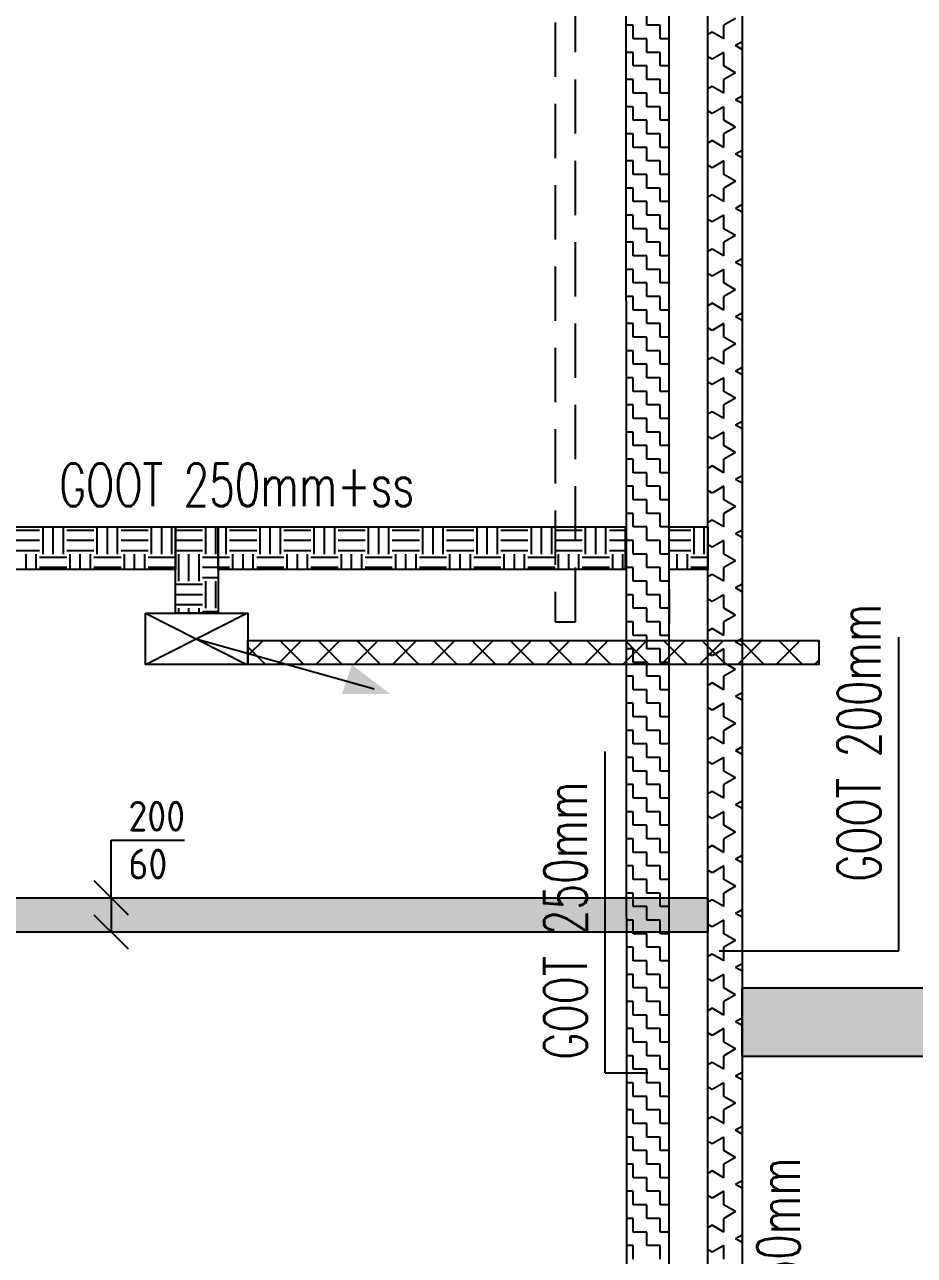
# Model space of a CAD drawing. Header units: millimetres. Extents: x -3262 to 109994, y 0 to 217318.
# Drawn here: x 53686 to 58892, y 58892 to 66097 of the extents above; entities that cross this region are included whole.
import ezdxf

# ---------------------------------------------------------------- set-up
doc = ezdxf.new("R2010")
doc.units = ezdxf.units.MM
doc.header["$LTSCALE"] = 100
doc.linetypes.add('HIDDEN2', pattern=[4.7625, 3.175, -1.5875])
for name, color, linetype in [('ByLayer', 2, 'Continuous'), ('EL6131--_ENERGIEBEDR (1996)', 2, 'Continuous'), ('EL6131--_GEBOUWINST (1996)', 2, 'Continuous'), ('EL6131--_KG_D', 3, 'Continuous'), ('EM6131--_KG', 1, 'Continuous')]:
    doc.layers.add(name, color=color, linetype=linetype)
doc.styles.add('CofelyArial', font='arial.ttf')
doc.styles.add('ROMANS', font='ROMANS', dxfattribs={"width": 0.7})
doc.styles.add('STABICAD-018', font='ISOCP.SHX', dxfattribs={"height": 1.8})

# ---------------------------------------------------------------- blocks, each defined once
blk = doc.blocks.new('*X82')
at = {"color": 0}
for p, q in [((38088.8, 19454.8), (38191.3, 19557.2)), ((38228.8, 19469.3), (38140.9, 19557.2)), ((38228.8, 19244.8), (38088.8, 19384.8)), ((38088.8, 19230.3), (38228.8, 19370.3)), ((38228.8, 19020.3), (38088.8, 19160.3)), ((38088.8, 19005.8), (38228.8, 19145.8)), ((38228.8, 18795.8), (38088.8, 18935.8)), ((38088.8, 18781.3), (38228.8, 18921.3)), ((38228.8, 18571.3), (38088.8, 18711.3)), ((38088.8, 18556.8), (38228.8, 18696.8)), ((38228.8, 18346.8), (38088.8, 18486.8)), ((38088.8, 18332.3), (38228.8, 18472.3)), ((38228.8, 18122.3), (38088.8, 18262.3)), ((38088.8, 18107.8), (38228.8, 18247.8)), ((38228.8, 17897.8), (38088.8, 18037.8)), ((38088.8, 17883.3), (38228.8, 18023.3)), ((38228.8, 17673.3), (38088.8, 17813.3)), ((38088.8, 17658.7), (38228.8, 17798.7)), ((38228.8, 17448.8), (38088.8, 17588.8)), ((38088.8, 17434.2), (38228.8, 17574.2)), ((38228.8, 17224.2), (38088.8, 17364.2)), ((38088.8, 17209.7), (38228.8, 17349.7)), ((38228.8, 16999.7), (38088.8, 17139.7)), ((38088.8, 16985.2), (38228.8, 17125.2)), ((38228.8, 16775.2), (38088.8, 16915.2)), ((38088.8, 16760.7), (38228.8, 16900.7)), ((38228.8, 16550.7), (38088.8, 16690.7)), ((38088.8, 16536.2), (38228.8, 16676.2)), ((38228.8, 16326.2), (38088.8, 16466.2)), ((38088.8, 16311.7), (38228.8, 16451.7)), ((38113.8, 16216.8), (38088.8, 16241.7)), ((38218.4, 16216.8), (38228.8, 16227.2))]:
    blk.add_line(p, q, dxfattribs=at)
blk = doc.blocks.new('PIJL-UIT')
at = {"layer": 'ByLayer', "color": 2}
blk.add_line((0, 0), (2.92, 10.41), dxfattribs=at)
blk.add_solid([(3.228, 11.35), (1.515, 9.111), (3.239, 8.536)], dxfattribs=at)
blk = doc.blocks.new('NV-1')
at = {"layer": 'ByLayer'}
for p, q in [((0, 4), (7.91, 0)), ((0, 0), (7.91, 4))]:
    blk.add_line(p, q, dxfattribs=at)
blk.add_lwpolyline([(0, 0), (8, 0), (8, 4), (0, 4)], close=True, dxfattribs=at)
blk = doc.blocks.new('*X101')
at = {"color": 0}
for p, q in [((38754.8, 20776.4), (38754.8, 20935.2)), ((38814.4, 20776.4), (38814.4, 20935.2)), ((38873.9, 20776.4), (38873.9, 20935.2)), ((38643.9, 20855.8), (38735, 20855.8)), ((38893.8, 20855.8), (38893.9, 20855.8)), ((38643.9, 20796.2), (38735, 20796.2)), ((38655.6, 20617.7), (38655.6, 20776.4)), ((38715.2, 20617.7), (38715.2, 20776.4)), ((38735, 20756.6), (38893.8, 20756.6)), ((38893.8, 20796.2), (38893.9, 20796.2)), ((38735, 20697), (38893.8, 20697)), ((38735, 20637.5), (38893.8, 20637.5)), ((38754.8, 20458.9), (38754.8, 20617.7)), ((38814.4, 20458.9), (38814.4, 20617.7)), ((38873.9, 20458.9), (38873.9, 20617.7)), ((38643.9, 20597.8), (38735, 20597.8)), ((38643.9, 20538.3), (38735, 20538.3)), ((38893.8, 20597.8), (38893.9, 20597.8)), ((38893.8, 20538.3), (38893.9, 20538.3)), ((38643.9, 20478.8), (38735, 20478.8)), ((38893.8, 20478.8), (38893.9, 20478.8)), ((38655.6, 20300.2), (38655.6, 20458.9)), ((38715.2, 20300.2), (38715.2, 20458.9)), ((38735, 20439.1), (38893.8, 20439.1)), ((38735, 20379.5), (38893.8, 20379.5)), ((38735, 20320), (38893.8, 20320)), ((38643.9, 20280.3), (38735, 20280.3)), ((38754.8, 20141.4), (38754.8, 20300.2)), ((38814.4, 20141.4), (38814.4, 20300.2)), ((38873.9, 20141.4), (38873.9, 20300.2)), ((38893.8, 20280.3), (38893.9, 20280.3)), ((38643.9, 20220.8), (38735, 20220.8)), ((38893.8, 20220.8), (38893.9, 20220.8)), ((38643.9, 20161.2), (38735, 20161.2)), ((38655.6, 19982.7), (38655.6, 20141.4)), ((38715.2, 19982.7), (38715.2, 20141.4)), ((38735, 20121.6), (38893.8, 20121.6)), ((38893.8, 20161.2), (38893.9, 20161.2)), ((38735, 20062), (38893.8, 20062)), ((38388.8, 19962.8), (38417.5, 19962.8)), ((38437.3, 19823.9), (38437.3, 19982.2)), ((38496.9, 19823.9), (38496.9, 19982.2)), ((38556.4, 19823.9), (38556.4, 19982.2)), ((38576.2, 19962.8), (38735, 19962.8)), ((38735, 20002.5), (38893.8, 20002.5)), ((38754.8, 19982.2), (38754.8, 19982.7)), ((38754.8, 19823.9), (38754.8, 19982.2)), ((38814.4, 19982.2), (38814.4, 19982.7)), ((38814.4, 19823.9), (38814.4, 19982.2)), ((38873.9, 19982.2), (38873.9, 19982.7)), ((38873.9, 19823.9), (38873.9, 19982.2)), ((38893.8, 19962.8), (38893.9, 19962.8)), ((38388.8, 19903.3), (38417.5, 19903.3)), ((38576.2, 19903.3), (38735, 19903.3)), ((38893.8, 19903.3), (38893.9, 19903.3)), ((38388.8, 19843.8), (38417.5, 19843.8)), ((38397.7, 19732.2), (38397.7, 19823.9)), ((38576.2, 19843.8), (38735, 19843.8)), ((38596.1, 19732.2), (38596.1, 19823.9)), ((38655.6, 19732.2), (38655.6, 19823.9)), ((38715.2, 19732.2), (38715.2, 19823.9)), ((38893.8, 19843.8), (38893.9, 19843.8)), ((38417.5, 19804.1), (38576.2, 19804.1)), ((38417.5, 19744.5), (38576.2, 19744.5)), ((38735, 19804.1), (38893.8, 19804.1)), ((38735, 19744.5), (38893.8, 19744.5)), ((38655.6, 19665.2), (38655.6, 19732.2)), ((38715.2, 19665.2), (38715.2, 19732.2)), ((38735, 19685), (38893.8, 19685)), ((38643.9, 19645.3), (38735, 19645.3)), ((38754.8, 19506.4), (38754.8, 19665.2)), ((38814.4, 19506.4), (38814.4, 19665.2)), ((38873.9, 19506.4), (38873.9, 19665.2)), ((38893.8, 19645.3), (38893.9, 19645.3)), ((38643.9, 19585.8), (38735, 19585.8)), ((38893.8, 19585.8), (38893.9, 19585.8)), ((38643.9, 19526.2), (38735, 19526.2)), ((38655.6, 19347.7), (38655.6, 19506.4)), ((38715.2, 19347.7), (38715.2, 19506.4)), ((38735, 19486.6), (38893.8, 19486.6)), ((38893.8, 19526.2), (38893.9, 19526.2)), ((38735, 19427), (38893.8, 19427)), ((38643.9, 19327.8), (38735, 19327.8)), ((38735, 19367.5), (38893.8, 19367.5)), ((38754.8, 19188.9), (38754.8, 19347.7)), ((38814.4, 19188.9), (38814.4, 19347.7)), ((38873.9, 19188.9), (38873.9, 19347.7)), ((38893.8, 19327.8), (38893.9, 19327.8)), ((38643.9, 19268.3), (38735, 19268.3)), ((38893.8, 19268.3), (38893.9, 19268.3)), ((38643.9, 19208.8), (38735, 19208.8)), ((38655.6, 19030.2), (38655.6, 19188.9)), ((38715.2, 19030.2), (38715.2, 19188.9)), ((38735, 19169.1), (38893.8, 19169.1)), ((38893.8, 19208.8), (38893.9, 19208.8)), ((38735, 19109.5), (38893.8, 19109.5)), ((38735, 19050), (38893.8, 19050)), ((38754.8, 18871.4), (38754.8, 19030.2)), ((38814.4, 18871.4), (38814.4, 19030.2)), ((38873.9, 18871.4), (38873.9, 19030.2)), ((38643.9, 19010.3), (38735, 19010.3)), ((38643.9, 18950.8), (38735, 18950.8)), ((38893.8, 19010.3), (38893.9, 19010.3)), ((38893.8, 18950.8), (38893.9, 18950.8)), ((38643.9, 18891.2), (38735, 18891.2)), ((38893.8, 18891.2), (38893.9, 18891.2)), ((38655.6, 18712.7), (38655.6, 18871.4)), ((38715.2, 18712.7), (38715.2, 18871.4)), ((38735, 18851.6), (38893.8, 18851.6)), ((38735, 18792), (38893.8, 18792)), ((38643.9, 18692.8), (38735, 18692.8)), ((38735, 18732.5), (38893.8, 18732.5)), ((38754.8, 18553.9), (38754.8, 18712.7)), ((38814.4, 18553.9), (38814.4, 18712.7)), ((38873.9, 18553.9), (38873.9, 18712.7)), ((38893.8, 18692.8), (38893.9, 18692.8)), ((38643.9, 18633.3), (38735, 18633.3)), ((38893.8, 18633.3), (38893.9, 18633.3)), ((38643.9, 18573.8), (38735, 18573.8)), ((38655.6, 18395.2), (38655.6, 18553.9)), ((38715.2, 18395.2), (38715.2, 18553.9)), ((38735, 18534.1), (38893.8, 18534.1)), ((38893.8, 18573.8), (38893.9, 18573.8)), ((38735, 18474.5), (38893.8, 18474.5)), ((38643.9, 18375.3), (38735, 18375.3)), ((38735, 18415), (38893.8, 18415)), ((38754.8, 18236.4), (38754.8, 18395.2)), ((38814.4, 18236.4), (38814.4, 18395.2)), ((38873.9, 18236.4), (38873.9, 18395.2)), ((38893.8, 18375.3), (38893.9, 18375.3)), ((38643.9, 18315.8), (38735, 18315.8)), ((38893.8, 18315.8), (38893.9, 18315.8)), ((38643.9, 18256.2), (38735, 18256.2)), ((38655.6, 18077.7), (38655.6, 18236.4)), ((38715.2, 18077.7), (38715.2, 18236.4)), ((38893.8, 18256.2), (38893.9, 18256.2)), ((38735, 18216.6), (38893.8, 18216.6)), ((38735, 18157), (38893.8, 18157)), ((38735, 18097.5), (38893.8, 18097.5)), ((38643.9, 18057.8), (38735, 18057.8)), ((38754.8, 17918.9), (38754.8, 18077.7)), ((38814.4, 17918.9), (38814.4, 18077.7)), ((38873.9, 17918.9), (38873.9, 18077.7)), ((38893.8, 18057.8), (38893.9, 18057.8)), ((38643.9, 17998.3), (38735, 17998.3)), ((38893.8, 17998.3), (38893.9, 17998.3)), ((38643.9, 17938.8), (38735, 17938.8)), ((38655.6, 17760.2), (38655.6, 17918.9)), ((38715.2, 17760.2), (38715.2, 17918.9)), ((38735, 17899.1), (38893.8, 17899.1)), ((38893.8, 17938.8), (38893.9, 17938.8)), ((38735, 17839.5), (38893.8, 17839.5)), ((38643.9, 17740.3), (38735, 17740.3)), ((38735, 17780), (38893.8, 17780)), ((38754.8, 17601.4), (38754.8, 17760.2)), ((38814.4, 17601.4), (38814.4, 17760.2)), ((38873.9, 17601.4), (38873.9, 17760.2)), ((38893.8, 17740.3), (38893.9, 17740.3)), ((38643.9, 17680.8), (38735, 17680.8)), ((38893.8, 17680.8), (38893.9, 17680.8)), ((38643.9, 17621.2), (38735, 17621.2)), ((38655.6, 17442.7), (38655.6, 17601.4)), ((38715.2, 17442.7), (38715.2, 17601.4)), ((38735, 17581.6), (38893.8, 17581.6)), ((38893.8, 17621.2), (38893.9, 17621.2)), ((38735, 17522), (38893.8, 17522)), ((38735, 17462.5), (38893.8, 17462.5)), ((38754.8, 17350.3), (38754.8, 17442.7)), ((38814.4, 17350.3), (38814.4, 17442.7)), ((38873.9, 17350.3), (38873.9, 17442.7)), ((38643.9, 17422.8), (38735, 17422.8)), ((38893.8, 17422.8), (38893.9, 17422.8)), ((38643.9, 17363.3), (38735, 17363.3)), ((38893.8, 17363.3), (38893.9, 17363.3))]:
    blk.add_line(p, q, dxfattribs=at)
blk = doc.blocks.new('*X102')
at = {"color": 0}
for p, q in [((38754.8, 16966.4), (38754.8, 17092)), ((38814.4, 16966.4), (38814.4, 17092)), ((38873.9, 16966.4), (38873.9, 17092)), ((38643.9, 17045.8), (38735, 17045.8)), ((38893.8, 17045.8), (38893.9, 17045.8)), ((38643.9, 16986.2), (38735, 16986.2)), ((38655.6, 16866.4), (38655.6, 16966.4)), ((38715.2, 16866.4), (38715.2, 16966.4)), ((38735, 16946.6), (38893.8, 16946.6)), ((38893.8, 16986.2), (38893.9, 16986.2)), ((38735, 16887), (38893.8, 16887))]:
    blk.add_line(p, q, dxfattribs=at)
blk = doc.blocks.new('*X108')
at = {"color": 0}
for p, q in [((34647.2, 16841.5), (34661.6, 16866.4)), ((34805.9, 16841.5), (34791.5, 16866.4)), ((34964.7, 16841.5), (34979.1, 16866.4)), ((35123.4, 16841.5), (35109, 16866.4)), ((35282.2, 16841.5), (35296.6, 16866.4)), ((35440.9, 16841.5), (35426.5, 16866.4)), ((35599.7, 16841.5), (35614.1, 16866.4)), ((35758.4, 16841.5), (35744, 16866.4)), ((35917.2, 16841.5), (35931.6, 16866.4)), ((36075.9, 16841.5), (36061.5, 16866.4)), ((36234.7, 16841.5), (36249.1, 16866.4)), ((36393.4, 16841.5), (36379, 16866.4)), ((36552.2, 16841.5), (36566.6, 16866.4)), ((36710.9, 16841.5), (36696.5, 16866.4)), ((36869.7, 16841.5), (36884.1, 16866.4)), ((37028.4, 16841.5), (37014, 16866.4)), ((37187.2, 16841.5), (37201.6, 16866.4)), ((37345.9, 16841.5), (37331.5, 16866.4)), ((37504.7, 16841.5), (37519.1, 16866.4)), ((37663.4, 16841.5), (37649, 16866.4)), ((37822.2, 16841.5), (37836.6, 16866.4)), ((37980.9, 16841.5), (37966.5, 16866.4)), ((38139.7, 16841.5), (38154.1, 16866.4)), ((38298.4, 16841.5), (38284, 16866.4)), ((38457.2, 16841.5), (38471.6, 16866.4)), ((38615.9, 16841.5), (38601.5, 16866.4)), ((38774.7, 16841.5), (38789.1, 16866.4)), ((38933.4, 16841.5), (38919, 16866.4)), ((39092.2, 16841.5), (39106.6, 16866.4)), ((39250.9, 16841.5), (39236.5, 16866.4)), ((39409.7, 16841.5), (39424.1, 16866.4)), ((39568.4, 16841.5), (39554, 16866.4)), ((39727.2, 16841.5), (39741.6, 16866.4)), ((39885.9, 16841.5), (39871.5, 16866.4)), ((40044.7, 16841.5), (40059.1, 16866.4)), ((40203.4, 16841.5), (40189, 16866.4)), ((40362.2, 16841.5), (40376.6, 16866.4)), ((40520.9, 16841.5), (40506.5, 16866.4)), ((40679.7, 16841.5), (40694.1, 16866.4)), ((40838.4, 16841.5), (40824, 16866.4)), ((40997.2, 16841.5), (41011.6, 16866.4)), ((41155.9, 16841.5), (41141.5, 16866.4)), ((41314.7, 16841.5), (41329.1, 16866.4)), ((41473.4, 16841.5), (41459, 16866.4)), ((41632.2, 16841.5), (41646.6, 16866.4)), ((41790.9, 16841.5), (41776.5, 16866.4)), ((34686.9, 16772.7), (34647.2, 16841.5)), ((34766.2, 16772.7), (34805.9, 16841.5)), ((35004.4, 16772.7), (34964.7, 16841.5)), ((35083.7, 16772.7), (35123.4, 16841.5)), ((35321.9, 16772.7), (35282.2, 16841.5)), ((35401.2, 16772.7), (35440.9, 16841.5)), ((35639.4, 16772.7), (35599.7, 16841.5)), ((35718.7, 16772.7), (35758.4, 16841.5)), ((35956.9, 16772.7), (35917.2, 16841.5)), ((36036.2, 16772.7), (36075.9, 16841.5)), ((36274.4, 16772.7), (36234.7, 16841.5)), ((36353.7, 16772.7), (36393.4, 16841.5)), ((36591.9, 16772.7), (36552.2, 16841.5)), ((36671.2, 16772.7), (36710.9, 16841.5)), ((36909.4, 16772.7), (36869.7, 16841.5)), ((36988.7, 16772.7), (37028.4, 16841.5)), ((37226.9, 16772.7), (37187.2, 16841.5)), ((37306.2, 16772.7), (37345.9, 16841.5)), ((37544.4, 16772.7), (37504.7, 16841.5)), ((37623.7, 16772.7), (37663.4, 16841.5)), ((37861.9, 16772.7), (37822.2, 16841.5)), ((37941.2, 16772.7), (37980.9, 16841.5)), ((38179.4, 16772.7), (38139.7, 16841.5)), ((38258.7, 16772.7), (38298.4, 16841.5)), ((38496.9, 16772.7), (38457.2, 16841.5)), ((38576.2, 16772.7), (38615.9, 16841.5)), ((38814.4, 16772.7), (38774.7, 16841.5)), ((38893.7, 16772.7), (38933.4, 16841.5)), ((39131.9, 16772.7), (39092.2, 16841.5)), ((39211.2, 16772.7), (39250.9, 16841.5)), ((39449.4, 16772.7), (39409.7, 16841.5)), ((39528.7, 16772.7), (39568.4, 16841.5)), ((39766.9, 16772.7), (39727.2, 16841.5)), ((39846.2, 16772.7), (39885.9, 16841.5)), ((40084.4, 16772.7), (40044.7, 16841.5)), ((40163.7, 16772.7), (40203.4, 16841.5)), ((40401.9, 16772.7), (40362.2, 16841.5)), ((40481.2, 16772.7), (40520.9, 16841.5)), ((40719.4, 16772.7), (40679.7, 16841.5)), ((40798.7, 16772.7), (40838.4, 16841.5)), ((41036.9, 16772.7), (40997.2, 16841.5)), ((41116.2, 16772.7), (41155.9, 16841.5)), ((41354.4, 16772.7), (41314.7, 16841.5)), ((41433.7, 16772.7), (41473.4, 16841.5)), ((41671.9, 16772.7), (41632.2, 16841.5)), ((41751.2, 16772.7), (41790.9, 16841.5)), ((34607.5, 16772.7), (34686.9, 16772.7)), ((34766.2, 16772.7), (34845.6, 16772.7)), ((34885.3, 16704), (34845.6, 16772.7)), ((34885.3, 16704), (34925, 16772.7)), ((34925, 16772.7), (35004.4, 16772.7)), ((35083.8, 16772.7), (35163.1, 16772.7)), ((35202.8, 16704), (35163.1, 16772.7)), ((35202.8, 16704), (35242.5, 16772.7)), ((35242.5, 16772.7), (35321.9, 16772.7)), ((35401.2, 16772.7), (35480.6, 16772.7)), ((35520.3, 16704), (35480.6, 16772.7)), ((35520.3, 16704), (35560, 16772.7)), ((35560, 16772.7), (35639.4, 16772.7)), ((35718.8, 16772.7), (35798.1, 16772.7)), ((35837.8, 16704), (35798.1, 16772.7)), ((35837.8, 16704), (35877.5, 16772.7)), ((35877.5, 16772.7), (35956.9, 16772.7)), ((36036.2, 16772.7), (36115.6, 16772.7)), ((36155.3, 16704), (36115.6, 16772.7)), ((36155.3, 16704), (36195, 16772.7)), ((36195, 16772.7), (36274.4, 16772.7)), ((36353.8, 16772.7), (36433.1, 16772.7)), ((36472.8, 16704), (36433.1, 16772.7)), ((36472.8, 16704), (36512.5, 16772.7)), ((36512.5, 16772.7), (36591.9, 16772.7)), ((36671.2, 16772.7), (36750.6, 16772.7)), ((36790.3, 16704), (36750.6, 16772.7)), ((36790.3, 16704), (36830, 16772.7)), ((36830, 16772.7), (36909.4, 16772.7)), ((36988.8, 16772.7), (37068.1, 16772.7)), ((37107.8, 16704), (37068.1, 16772.7)), ((37107.8, 16704), (37147.5, 16772.7)), ((37147.5, 16772.7), (37226.9, 16772.7)), ((37306.2, 16772.7), (37385.6, 16772.7)), ((37425.3, 16704), (37385.6, 16772.7)), ((37425.3, 16704), (37465, 16772.7)), ((37465, 16772.7), (37544.4, 16772.7)), ((37623.8, 16772.7), (37703.1, 16772.7)), ((37742.8, 16704), (37703.1, 16772.7)), ((37742.8, 16704), (37782.5, 16772.7)), ((37782.5, 16772.7), (37861.9, 16772.7)), ((37941.2, 16772.7), (38020.6, 16772.7)), ((38060.3, 16704), (38020.6, 16772.7)), ((38060.3, 16704), (38100, 16772.7)), ((38100, 16772.7), (38179.4, 16772.7)), ((38258.8, 16772.7), (38338.1, 16772.7)), ((38377.8, 16704), (38338.1, 16772.7)), ((38377.8, 16704), (38417.5, 16772.7)), ((38417.5, 16772.7), (38496.9, 16772.7)), ((38576.2, 16772.7), (38655.6, 16772.7)), ((38695.3, 16704), (38655.6, 16772.7)), ((38695.3, 16704), (38735, 16772.7)), ((38735, 16772.7), (38814.4, 16772.7)), ((38893.8, 16772.7), (38973.1, 16772.7)), ((39012.8, 16704), (38973.1, 16772.7)), ((39012.8, 16704), (39052.5, 16772.7)), ((39052.5, 16772.7), (39131.9, 16772.7)), ((39211.2, 16772.7), (39290.6, 16772.7)), ((39330.3, 16704), (39290.6, 16772.7)), ((39330.3, 16704), (39370, 16772.7)), ((39370, 16772.7), (39449.4, 16772.7)), ((39528.8, 16772.7), (39608.1, 16772.7)), ((39647.8, 16704), (39608.1, 16772.7)), ((39647.8, 16704), (39687.5, 16772.7)), ((39687.5, 16772.7), (39766.9, 16772.7)), ((39846.2, 16772.7), (39925.6, 16772.7)), ((39965.3, 16704), (39925.6, 16772.7)), ((39965.3, 16704), (40005, 16772.7)), ((40005, 16772.7), (40084.4, 16772.7)), ((40163.8, 16772.7), (40243.1, 16772.7)), ((40282.8, 16704), (40243.1, 16772.7)), ((40282.8, 16704), (40322.5, 16772.7)), ((40322.5, 16772.7), (40401.9, 16772.7)), ((40481.2, 16772.7), (40560.6, 16772.7)), ((40600.3, 16704), (40560.6, 16772.7)), ((40600.3, 16704), (40640, 16772.7)), ((40640, 16772.7), (40719.4, 16772.7)), ((40798.8, 16772.7), (40878.1, 16772.7)), ((40917.8, 16704), (40878.1, 16772.7)), ((40917.8, 16704), (40957.5, 16772.7)), ((40957.5, 16772.7), (41036.9, 16772.7)), ((41116.2, 16772.7), (41195.6, 16772.7)), ((41235.3, 16704), (41195.6, 16772.7)), ((41235.3, 16704), (41275, 16772.7)), ((41275, 16772.7), (41354.4, 16772.7)), ((41433.8, 16772.7), (41513.1, 16772.7)), ((41552.8, 16704), (41513.1, 16772.7)), ((41552.8, 16704), (41592.5, 16772.7)), ((41592.5, 16772.7), (41671.9, 16772.7)), ((41751.2, 16772.7), (41830.6, 16772.7)), ((41870.3, 16704), (41830.6, 16772.7)), ((34704.9, 16666.4), (34726.6, 16704)), ((34748.3, 16666.4), (34726.6, 16704)), ((35022.4, 16666.4), (35044.1, 16704)), ((35065.8, 16666.4), (35044.1, 16704)), ((35339.9, 16666.4), (35361.6, 16704)), ((35383.2, 16666.4), (35361.6, 16704)), ((35657.4, 16666.4), (35679.1, 16704)), ((35700.7, 16666.4), (35679.1, 16704)), ((35974.9, 16666.4), (35996.6, 16704)), ((36018.2, 16666.4), (35996.6, 16704)), ((36292.4, 16666.4), (36314.1, 16704)), ((36335.7, 16666.4), (36314.1, 16704)), ((36609.9, 16666.4), (36631.6, 16704)), ((36653.2, 16666.4), (36631.6, 16704)), ((36927.4, 16666.4), (36949.1, 16704)), ((36970.7, 16666.4), (36949.1, 16704)), ((37244.9, 16666.4), (37266.6, 16704)), ((37288.2, 16666.4), (37266.6, 16704)), ((37562.4, 16666.4), (37584.1, 16704)), ((37605.7, 16666.4), (37584.1, 16704)), ((37879.9, 16666.4), (37901.6, 16704)), ((37923.2, 16666.4), (37901.6, 16704)), ((38197.4, 16666.4), (38219.1, 16704)), ((38240.7, 16666.4), (38219.1, 16704)), ((38514.9, 16666.4), (38536.6, 16704)), ((38558.2, 16666.4), (38536.6, 16704)), ((38832.4, 16666.4), (38854.1, 16704)), ((38875.7, 16666.4), (38854.1, 16704)), ((39149.9, 16666.4), (39171.6, 16704)), ((39193.2, 16666.4), (39171.6, 16704)), ((39467.4, 16666.4), (39489.1, 16704)), ((39510.7, 16666.4), (39489.1, 16704)), ((39784.9, 16666.4), (39806.6, 16704)), ((39828.2, 16666.4), (39806.6, 16704)), ((40102.4, 16666.4), (40124.1, 16704)), ((40145.7, 16666.4), (40124.1, 16704)), ((40419.9, 16666.4), (40441.6, 16704)), ((40463.2, 16666.4), (40441.6, 16704)), ((40737.4, 16666.4), (40759.1, 16704)), ((40780.7, 16666.4), (40759.1, 16704)), ((41054.9, 16666.4), (41076.6, 16704)), ((41098.2, 16666.4), (41076.6, 16704)), ((41372.4, 16666.4), (41394.1, 16704)), ((41415.7, 16666.4), (41394.1, 16704)), ((41689.9, 16666.4), (41711.6, 16704)), ((41733.2, 16666.4), (41711.6, 16704))]:
    blk.add_line(p, q, dxfattribs=at)
blk = doc.blocks.new('*X109')
at = {"color": 0}
for p, q in [((34607.5, 17303.8), (34686.9, 17303.8)), ((34686.9, 17303.8), (34686.9, 17342)), ((34766.2, 17303.8), (34845.6, 17303.8)), ((34766.2, 17224.4), (34766.2, 17303.8)), ((34845.6, 17303.8), (34845.6, 17342.1)), ((34925, 17303.8), (35004.4, 17303.8)), ((34925, 17224.4), (34925, 17303.8)), ((35004.4, 17303.8), (35004.4, 17342.1)), ((35083.8, 17303.8), (35163.1, 17303.8)), ((35083.8, 17224.4), (35083.8, 17303.8)), ((35163.1, 17303.8), (35163.1, 17342.2)), ((35242.5, 17303.8), (35321.9, 17303.8)), ((35242.5, 17224.4), (35242.5, 17303.8)), ((35321.9, 17303.8), (35321.9, 17342.3)), ((35401.2, 17303.8), (35480.6, 17303.8)), ((35401.2, 17224.4), (35401.2, 17303.8)), ((35480.6, 17303.8), (35480.6, 17342.4)), ((35560, 17303.8), (35639.4, 17303.8)), ((35560, 17224.4), (35560, 17303.8)), ((35639.4, 17303.8), (35639.4, 17342.5)), ((35718.8, 17303.8), (35798.1, 17303.8)), ((35718.8, 17224.4), (35718.8, 17303.8)), ((35798.1, 17303.8), (35798.1, 17342.6)), ((35877.5, 17303.8), (35956.9, 17303.8)), ((35877.5, 17224.4), (35877.5, 17303.8)), ((35956.9, 17303.8), (35956.9, 17342.7)), ((36036.2, 17303.8), (36115.6, 17303.8)), ((36036.2, 17224.4), (36036.2, 17303.8)), ((36115.6, 17303.8), (36115.6, 17342.8)), ((36195, 17303.8), (36274.4, 17303.8)), ((36195, 17224.4), (36195, 17303.8)), ((36274.4, 17303.8), (36274.4, 17342.9)), ((36353.8, 17303.8), (36433.1, 17303.8)), ((36353.8, 17224.4), (36353.8, 17303.8)), ((36433.1, 17303.8), (36433.1, 17343)), ((36512.5, 17303.8), (36591.9, 17303.8)), ((36512.5, 17224.4), (36512.5, 17303.8)), ((36591.9, 17303.8), (36591.9, 17343.1)), ((36671.2, 17303.8), (36750.6, 17303.8)), ((36671.2, 17224.4), (36671.2, 17303.8)), ((36750.6, 17303.8), (36750.6, 17343.1)), ((36830, 17303.8), (36909.4, 17303.8)), ((36830, 17224.4), (36830, 17303.8)), ((36909.4, 17303.8), (36909.4, 17343.2)), ((36988.8, 17303.8), (37068.1, 17303.8)), ((36988.8, 17224.4), (36988.8, 17303.8)), ((37068.1, 17303.8), (37068.1, 17343.3)), ((37147.5, 17303.8), (37226.9, 17303.8)), ((37147.5, 17224.4), (37147.5, 17303.8)), ((37226.9, 17303.8), (37226.9, 17343.4)), ((37306.2, 17303.8), (37385.6, 17303.8)), ((37306.2, 17224.4), (37306.2, 17303.8)), ((37385.6, 17303.8), (37385.6, 17343.5)), ((37465, 17303.8), (37544.4, 17303.8)), ((37465, 17224.4), (37465, 17303.8)), ((37544.4, 17303.8), (37544.4, 17343.6)), ((37623.8, 17303.8), (37703.1, 17303.8)), ((37623.8, 17224.4), (37623.8, 17303.8)), ((37703.1, 17303.8), (37703.1, 17343.7)), ((37782.5, 17303.8), (37861.9, 17303.8)), ((37782.5, 17224.4), (37782.5, 17303.8)), ((37861.9, 17303.8), (37861.9, 17343.8)), ((37941.2, 17303.8), (38020.6, 17303.8)), ((37941.2, 17224.4), (37941.2, 17303.8)), ((38020.6, 17303.8), (38020.6, 17343.9)), ((38100, 17303.8), (38179.4, 17303.8)), ((38100, 17224.4), (38100, 17303.8)), ((38179.4, 17303.8), (38179.4, 17344)), ((38258.8, 17303.8), (38338.1, 17303.8)), ((38258.8, 17224.4), (38258.8, 17303.8)), ((38338.1, 17303.8), (38338.1, 17344.1)), ((38417.5, 17303.8), (38496.9, 17303.8)), ((38417.5, 17224.4), (38417.5, 17303.8)), ((38496.9, 17303.8), (38496.9, 17344.1)), ((38576.2, 17303.8), (38655.6, 17303.8)), ((38576.2, 17224.4), (38576.2, 17303.8)), ((38655.6, 17303.8), (38655.6, 17344.2)), ((38735, 17303.8), (38814.4, 17303.8)), ((38735, 17224.4), (38735, 17303.8)), ((38814.4, 17303.8), (38814.4, 17344.3)), ((38893.8, 17303.8), (38973.1, 17303.8)), ((38893.8, 17224.4), (38893.8, 17303.8)), ((38973.1, 17303.8), (38973.1, 17344.4)), ((39052.5, 17303.8), (39131.9, 17303.8)), ((39052.5, 17224.4), (39052.5, 17303.8)), ((39131.9, 17303.8), (39131.9, 17344.5)), ((39211.2, 17303.8), (39290.6, 17303.8)), ((39211.2, 17224.4), (39211.2, 17303.8)), ((39290.6, 17303.8), (39290.6, 17344.6)), ((39370, 17303.8), (39449.4, 17303.8)), ((39370, 17224.4), (39370, 17303.8)), ((39449.4, 17303.8), (39449.4, 17344.7)), ((39528.8, 17303.8), (39608.1, 17303.8)), ((39528.8, 17224.4), (39528.8, 17303.8)), ((39608.1, 17303.8), (39608.1, 17344.8)), ((39687.5, 17303.8), (39766.9, 17303.8)), ((39687.5, 17224.4), (39687.5, 17303.8)), ((39766.9, 17303.8), (39766.9, 17344.9)), ((39846.2, 17303.8), (39925.6, 17303.8)), ((39846.2, 17224.4), (39846.2, 17303.8)), ((39925.6, 17303.8), (39925.6, 17345)), ((40005, 17303.8), (40084.4, 17303.8)), ((40005, 17224.4), (40005, 17303.8)), ((40084.4, 17303.8), (40084.4, 17345)), ((40163.8, 17303.8), (40243.1, 17303.8)), ((40163.8, 17224.4), (40163.8, 17303.8)), ((40243.1, 17303.8), (40243.1, 17345.1)), ((40322.5, 17303.8), (40401.9, 17303.8)), ((40322.5, 17224.4), (40322.5, 17303.8)), ((40401.9, 17303.8), (40401.9, 17345.2)), ((40481.2, 17303.8), (40560.6, 17303.8)), ((40481.2, 17224.4), (40481.2, 17303.8)), ((40560.6, 17303.8), (40560.6, 17345.3)), ((40640, 17303.8), (40719.4, 17303.8)), ((40640, 17224.4), (40640, 17303.8)), ((40719.4, 17303.8), (40719.4, 17345.4)), ((40798.8, 17303.8), (40878.1, 17303.8)), ((40798.8, 17224.4), (40798.8, 17303.8)), ((40878.1, 17303.8), (40878.1, 17345.5)), ((40957.5, 17303.8), (41036.9, 17303.8)), ((40957.5, 17224.4), (40957.5, 17303.8)), ((41036.9, 17303.8), (41036.9, 17345.6)), ((41116.2, 17303.8), (41195.6, 17303.8)), ((41116.2, 17224.4), (41116.2, 17303.8)), ((41195.6, 17303.8), (41195.6, 17345.7)), ((41275, 17303.8), (41354.4, 17303.8)), ((41275, 17224.4), (41275, 17303.8)), ((41354.4, 17303.8), (41354.4, 17345.8)), ((41433.8, 17303.8), (41513.1, 17303.8)), ((41433.8, 17224.4), (41433.8, 17303.8)), ((41513.1, 17303.8), (41513.1, 17345.9)), ((41592.5, 17303.8), (41671.9, 17303.8)), ((41592.5, 17224.4), (41592.5, 17303.8)), ((41671.9, 17303.8), (41671.9, 17346)), ((41751.2, 17303.8), (41830.6, 17303.8)), ((41751.2, 17224.4), (41751.2, 17303.8)), ((41830.6, 17303.8), (41830.6, 17346)), ((34686.9, 17224.4), (34766.2, 17224.4)), ((34686.9, 17145), (34686.9, 17224.4)), ((34845.6, 17224.4), (34925, 17224.4)), ((34845.6, 17145), (34845.6, 17224.4)), ((35004.4, 17224.4), (35083.8, 17224.4)), ((35004.4, 17145), (35004.4, 17224.4)), ((35163.1, 17224.4), (35242.5, 17224.4)), ((35163.1, 17145), (35163.1, 17224.4)), ((35321.9, 17224.4), (35401.2, 17224.4)), ((35321.9, 17145), (35321.9, 17224.4)), ((35480.6, 17224.4), (35560, 17224.4)), ((35480.6, 17145), (35480.6, 17224.4)), ((35639.4, 17224.4), (35718.8, 17224.4)), ((35639.4, 17145), (35639.4, 17224.4)), ((35798.1, 17224.4), (35877.5, 17224.4)), ((35798.1, 17145), (35798.1, 17224.4)), ((35956.9, 17224.4), (36036.2, 17224.4)), ((35956.9, 17145), (35956.9, 17224.4)), ((36115.6, 17224.4), (36195, 17224.4)), ((36115.6, 17145), (36115.6, 17224.4)), ((36274.4, 17224.4), (36353.8, 17224.4)), ((36274.4, 17145), (36274.4, 17224.4)), ((36433.1, 17224.4), (36512.5, 17224.4)), ((36433.1, 17145), (36433.1, 17224.4)), ((36591.9, 17224.4), (36671.2, 17224.4)), ((36591.9, 17145), (36591.9, 17224.4)), ((36750.6, 17224.4), (36830, 17224.4)), ((36750.6, 17145), (36750.6, 17224.4)), ((36909.4, 17224.4), (36988.8, 17224.4)), ((36909.4, 17145), (36909.4, 17224.4)), ((37068.1, 17224.4), (37147.5, 17224.4)), ((37068.1, 17145), (37068.1, 17224.4)), ((37226.9, 17224.4), (37306.2, 17224.4)), ((37226.9, 17145), (37226.9, 17224.4)), ((37385.6, 17224.4), (37465, 17224.4)), ((37385.6, 17145), (37385.6, 17224.4)), ((37544.4, 17224.4), (37623.8, 17224.4)), ((37544.4, 17145), (37544.4, 17224.4)), ((37703.1, 17224.4), (37782.5, 17224.4)), ((37703.1, 17145), (37703.1, 17224.4)), ((37861.9, 17224.4), (37941.2, 17224.4)), ((37861.9, 17145), (37861.9, 17224.4)), ((38020.6, 17224.4), (38100, 17224.4)), ((38020.6, 17145), (38020.6, 17224.4)), ((38179.4, 17224.4), (38258.8, 17224.4)), ((38179.4, 17145), (38179.4, 17224.4)), ((38338.1, 17224.4), (38417.5, 17224.4)), ((38338.1, 17145), (38338.1, 17224.4)), ((38496.9, 17224.4), (38576.2, 17224.4)), ((38496.9, 17145), (38496.9, 17224.4)), ((38655.6, 17224.4), (38735, 17224.4)), ((38655.6, 17145), (38655.6, 17224.4)), ((38814.4, 17224.4), (38893.8, 17224.4)), ((38814.4, 17145), (38814.4, 17224.4)), ((38973.1, 17224.4), (39052.5, 17224.4)), ((38973.1, 17145), (38973.1, 17224.4)), ((39131.9, 17224.4), (39211.2, 17224.4)), ((39131.9, 17145), (39131.9, 17224.4)), ((39290.6, 17224.4), (39370, 17224.4)), ((39290.6, 17145), (39290.6, 17224.4)), ((39449.4, 17224.4), (39528.8, 17224.4)), ((39449.4, 17145), (39449.4, 17224.4)), ((39608.1, 17224.4), (39687.5, 17224.4)), ((39608.1, 17145), (39608.1, 17224.4)), ((39766.9, 17224.4), (39846.2, 17224.4)), ((39766.9, 17145), (39766.9, 17224.4)), ((39925.6, 17224.4), (40005, 17224.4)), ((39925.6, 17145), (39925.6, 17224.4)), ((40084.4, 17224.4), (40163.8, 17224.4)), ((40084.4, 17145), (40084.4, 17224.4)), ((40243.1, 17224.4), (40322.5, 17224.4)), ((40243.1, 17145), (40243.1, 17224.4)), ((40401.9, 17224.4), (40481.2, 17224.4)), ((40401.9, 17145), (40401.9, 17224.4)), ((40560.6, 17224.4), (40640, 17224.4)), ((40560.6, 17145), (40560.6, 17224.4)), ((40719.4, 17224.4), (40798.8, 17224.4)), ((40719.4, 17145), (40719.4, 17224.4)), ((40878.1, 17224.4), (40957.5, 17224.4)), ((40878.1, 17145), (40878.1, 17224.4)), ((41036.9, 17224.4), (41116.2, 17224.4)), ((41036.9, 17145), (41036.9, 17224.4)), ((41195.6, 17224.4), (41275, 17224.4)), ((41195.6, 17145), (41195.6, 17224.4)), ((41354.4, 17224.4), (41433.8, 17224.4)), ((41354.4, 17145), (41354.4, 17224.4)), ((41513.1, 17224.4), (41592.5, 17224.4)), ((41513.1, 17145), (41513.1, 17224.4)), ((41671.9, 17224.4), (41751.2, 17224.4)), ((41671.9, 17145), (41671.9, 17224.4)), ((41830.6, 17224.4), (41910, 17224.4)), ((41830.6, 17145), (41830.6, 17224.4)), ((34607.5, 17145), (34686.9, 17145)), ((34766.2, 17145), (34845.6, 17145)), ((34766.2, 17092), (34766.2, 17145)), ((34925, 17145), (35004.4, 17145)), ((34925, 17092), (34925, 17145)), ((35083.8, 17145), (35163.1, 17145)), ((35083.8, 17092), (35083.8, 17145)), ((35242.5, 17145), (35321.9, 17145)), ((35242.5, 17092), (35242.5, 17145)), ((35401.2, 17145), (35480.6, 17145)), ((35401.2, 17092), (35401.2, 17145)), ((35560, 17145), (35639.4, 17145)), ((35560, 17092), (35560, 17145)), ((35718.8, 17145), (35798.1, 17145)), ((35718.8, 17092), (35718.8, 17145)), ((35877.5, 17145), (35956.9, 17145)), ((35877.5, 17092), (35877.5, 17145)), ((36036.2, 17145), (36115.6, 17145)), ((36036.2, 17092), (36036.2, 17145)), ((36195, 17145), (36274.4, 17145)), ((36195, 17092), (36195, 17145)), ((36353.8, 17145), (36433.1, 17145)), ((36353.8, 17092), (36353.8, 17145)), ((36512.5, 17145), (36591.9, 17145)), ((36512.5, 17092), (36512.5, 17145)), ((36671.2, 17145), (36750.6, 17145)), ((36671.2, 17092), (36671.2, 17145)), ((36830, 17145), (36909.4, 17145)), ((36830, 17092), (36830, 17145)), ((36988.8, 17145), (37068.1, 17145)), ((36988.8, 17092), (36988.8, 17145)), ((37147.5, 17145), (37226.9, 17145)), ((37147.5, 17092), (37147.5, 17145)), ((37306.2, 17145), (37385.6, 17145)), ((37306.2, 17092), (37306.2, 17145)), ((37465, 17145), (37544.4, 17145)), ((37465, 17092), (37465, 17145)), ((37623.8, 17145), (37703.1, 17145)), ((37623.8, 17092), (37623.8, 17145)), ((37782.5, 17145), (37861.9, 17145)), ((37782.5, 17092), (37782.5, 17145)), ((37941.2, 17145), (38020.6, 17145)), ((37941.2, 17092), (37941.2, 17145)), ((38100, 17145), (38179.4, 17145)), ((38100, 17092), (38100, 17145)), ((38258.8, 17145), (38338.1, 17145)), ((38258.8, 17092), (38258.8, 17145)), ((38417.5, 17145), (38496.9, 17145)), ((38417.5, 17092), (38417.5, 17145)), ((38576.2, 17145), (38655.6, 17145)), ((38576.2, 17092), (38576.2, 17145)), ((38735, 17145), (38814.4, 17145)), ((38735, 17092), (38735, 17145)), ((38893.8, 17145), (38973.1, 17145)), ((38893.8, 17092), (38893.8, 17145)), ((39052.5, 17145), (39131.9, 17145)), ((39052.5, 17092), (39052.5, 17145)), ((39211.2, 17145), (39290.6, 17145)), ((39211.2, 17092), (39211.2, 17145)), ((39370, 17145), (39449.4, 17145)), ((39370, 17092), (39370, 17145)), ((39528.8, 17145), (39608.1, 17145)), ((39528.8, 17092), (39528.8, 17145)), ((39687.5, 17145), (39766.9, 17145)), ((39687.5, 17092), (39687.5, 17145)), ((39846.2, 17145), (39925.6, 17145)), ((39846.2, 17092), (39846.2, 17145)), ((40005, 17145), (40084.4, 17145)), ((40005, 17092), (40005, 17145)), ((40163.8, 17145), (40243.1, 17145)), ((40163.8, 17092), (40163.8, 17145)), ((40322.5, 17145), (40401.9, 17145)), ((40322.5, 17092), (40322.5, 17145)), ((40481.2, 17145), (40560.6, 17145)), ((40481.2, 17092), (40481.2, 17145)), ((40640, 17145), (40719.4, 17145)), ((40640, 17092), (40640, 17145)), ((40798.8, 17145), (40878.1, 17145)), ((40798.8, 17092), (40798.8, 17145)), ((40957.5, 17145), (41036.9, 17145)), ((40957.5, 17092), (40957.5, 17145)), ((41116.2, 17145), (41195.6, 17145)), ((41116.2, 17092), (41116.2, 17145)), ((41275, 17145), (41354.4, 17145)), ((41275, 17092), (41275, 17145)), ((41433.8, 17145), (41513.1, 17145)), ((41433.8, 17092), (41433.8, 17145)), ((41592.5, 17145), (41671.9, 17145)), ((41592.5, 17092), (41592.5, 17145)), ((41751.2, 17145), (41830.6, 17145)), ((41751.2, 17092), (41751.2, 17145))]:
    blk.add_line(p, q, dxfattribs=at)
blk = doc.blocks.new('*U124')
at = {"color": 0, "linetype": 'Continuous'}
for p, q in [((0, 100, -2730), (7679.8, 100, -2730)), ((0, -100, -2730), (0, 100, -2730)), ((0, -100, -2730), (7679.8, -100, -2730))]:
    blk.add_line(p, q, dxfattribs=at)
at = {"color": 1, "style": 'CofelyArial'}
for tag in ['CODE', 'SECTIONCODE', 'POSITIONCODE']:
    blk.add_attdef(tag, (57683.9, 60884.2, 2730), '', height=1.8, dxfattribs=at)
blk = doc.blocks.new('*U125')
at = {"color": 0, "linetype": 'Continuous'}
for p, q in [((0, 0, -2730), (0, 339, -2730)), ((0, 339, -2730), (428.7, 339, -2730)), ((100, -100, -2730), (-100, 100, -2730)), ((0, 0, -2730), (0, -200, -2730)), ((100, -300, -2730), (-100, -100, -2730))]:
    blk.add_line(p, q, dxfattribs=at)
at = {"color": 0, "linetype": 'Continuous', "style": 'STABICAD-018'}
for s, p in [('200', (100, 389, -2730)), ('60', (100, 109, -2730))]:
    blk.add_text(s, height=180, dxfattribs=at).set_placement(p)
at = {"color": 1, "style": 'CofelyArial'}
blk.add_attdef('CODE', (54193.2, 60984.2, 2730), '', height=1.8, dxfattribs=at)
blk = doc.blocks.new('*U186')
at = {"color": 0, "linetype": 'Continuous'}
for p, q in [((0, 200, -2730), (7578.3, 200, -2730)), ((0, -200, -2730), (0, 200, -2730)), ((0, -200, -2730), (7578.3, -200, -2730))]:
    blk.add_line(p, q, dxfattribs=at)
at = {"layer": 'EL6131--_KG_D', "color": 1, "style": 'CofelyArial'}
for tag in ['CODE', 'SECTIONCODE', 'POSITIONCODE']:
    blk.add_attdef(tag, (57885.3, 60258.3, 2730), '', height=1.8, dxfattribs=at)

msp = doc.modelspace()

# ---------------------------------------------------------------- hatches: boundary and pattern name
at = {"layer": 'EL6131--_ENERGIEBEDR (1996)', "linetype": 'Continuous'}
h = msp.add_hatch(dxfattribs=at)
h.set_pattern_fill('STARS', color=1, scale=25)
h.set_pattern_definition([(0, (-537.32, 45459.12), (0, 137.48153), [79.375, -79.375]), (60, (-537.32, 45459.12), (-119.0625, 68.74077), [79.375, -79.375]), (120, (-497.64, 45527.86), (-119.0625, -68.74077), [79.375, -79.375])])
h.paths.add_polyline_path([(49804.1, 60784.2), (57683.9, 60784.2), (57683.9, 60984.2), (50004.1, 60984.2), (50004.1, 80251.6), (49804.1, 80251.6)])
at = {"layer": 'EL6131--_ENERGIEBEDR (1996)'}
h = msp.add_hatch(dxfattribs=at)
h.set_pattern_fill('STARS', color=1, scale=25)
h.paths.add_polyline_path([(65463.5, 60458.3), (57885.3, 60458.3), (57885.3, 60058.3), (65463.5, 60058.3)])
h.paths.add_polyline_path([(65863.5, 60458.3), (65463.5, 60458.3), (65463.5, 60058.3, 0.414214)])
h.paths.add_polyline_path([(65863.5, 62238.9), (65463.5, 62238.9), (65463.5, 60458.3), (65863.5, 60458.3)])
h.paths.add_polyline_path([(65746.4, 62521.7), (65463.5, 62238.9), (65863.5, 62238.9, 0.198912)])
h.paths.add_polyline_path([(64843.4, 63424.7), (64560.6, 63141.8), (65463.5, 62238.9), (65746.4, 62521.7)])
h.paths.add_polyline_path([(64843.4, 65051.6), (64443.4, 65051.6), (64443.4, 63424.7), (64843.4, 63424.7)])
h.paths.add_polyline_path([(64843.4, 63424.7), (64443.4, 63424.7, 0.198912), (64560.6, 63141.8)])

# ---------------------------------------------------------------- linework, layer by layer
msp.add_line((57458.3, 62792.2), (57458.3, 62592.2), dxfattribs=at)
at = {"layer": 'EL6131--_ENERGIEBEDR (1996)', "color": 1, "linetype": 'Continuous'}
for p, q in [((58801, 60674.1), (58801, 62511.6)), ((57083.4, 59960.7), (57083.4, 61842.3)), ((57749.8, 60674.1), (58801, 60674.1)), ((57083.4, 59960.7), (57333.2, 59960.7))]:
    msp.add_line(p, q, dxfattribs=at)
at = {"layer": 'EL6131--_ENERGIEBEDR (1996)', "color": 2, "linetype": 'HIDDEN2'}
msp.add_lwpolyline([(56789.8, 71598.9), (56789.8, 71348.9), (56789.8, 62601.6), (56909.8, 62601.6), (56909.8, 71348.9), (56909.8, 71598.9), (56909.8, 74655.4), (56789.8, 74655.4)], close=True, dxfattribs=at)
at = {"layer": 'EL6131--_ENERGIEBEDR (1996)'}
for points in [[(57208.3, 59062.9), (57208.3, 39984.6), (57458.3, 39984.6), (57458.3, 48395.3), (57458.3, 56951.6), (59156.3, 56951.6), (59156.3, 57356.1), (57458.3, 57356.1), (57458.3, 59262.9), (57458.3, 73511.6), (57200.1, 73511.6), (57208.3, 59062.9)], [(57683.9, 59493.1), (57683.9, 73511.6), (57883.9, 73511.6), (57883.9, 59613.1), (57883.9, 57756.1), (58958.6, 57756.1), (58958.6, 58474.9), (59262, 58474.9), (59262, 57506.1), (57883.9, 57506.1), (57883.9, 39984.6), (57683.9, 39984.6), (57683.9, 47133.2), (57683.9, 47333.2), (57683.9, 59493.1)]]:
    msp.add_lwpolyline(points, dxfattribs=at)
for points in [[(54568.1, 62906.6), (45066.4, 62906.6), (45066.4, 63156.6), (54568.1, 63156.6)], [(54568.1, 62651.6), (54568.1, 63156.6), (54818.1, 63156.6), (54818.1, 62651.6)], [(57200.1, 62906.6), (54818.1, 62906.6), (54818.1, 63156.6), (57200.1, 63156.6)], [(57458.3, 62906.6), (57458.3, 63156.6), (57683.9, 63156.6), (57683.9, 62906.6)]]:
    msp.add_lwpolyline(points, close=True, dxfattribs=at)
at = {"layer": 'EL6131--_GEBOUWINST (1996)', "color": 2, "linetype": 'Continuous'}
msp.add_lwpolyline([(54993.1, 62491.6), (58333.6, 62491.6), (58333.6, 62351.6), (54993.1, 62351.6)], close=True, dxfattribs=at)

# ---------------------------------------------------------------- block references
at = {"layer": 'EL6131--_ENERGIEBEDR (1996)', "color": 1, "linetype": 'Continuous', "rotation": 90}
for name in ['*X109', '*X108', '*X101', '*X102']:
    msp.add_blockref(name, (74550.3, 24262.7), dxfattribs=at)
at = {"layer": 'EL6131--_ENERGIEBEDR (1996)', "color": 2, "linetype": 'Continuous', "xscale": -75, "yscale": 75, "zscale": 75, "rotation": 180}
msp.add_blockref('NV-1', (54393.1, 62651.6), dxfattribs=at)
at = {"layer": 'EL6131--_ENERGIEBEDR (1996)', "color": 1, "linetype": 'Continuous', "xscale": 100, "yscale": 100, "zscale": 100, "rotation": 270}
msp.add_blockref('PIJL-UIT', (54689.7, 62501.6), dxfattribs=at)
at = {"layer": 'EL6131--_GEBOUWINST (1996)', "color": 1, "linetype": 'Continuous', "rotation": 90}
msp.add_blockref('*X82', (74550.3, 24262.7), dxfattribs=at)
at = {"layer": 'EL6131--_KG_D', "linetype": 'Continuous', "rotation": 180}
msp.add_blockref('*U124', (57683.9, 60884.2, 2730), dxfattribs=at)
at = {"layer": 'EL6131--_KG_D', "linetype": 'Continuous'}
msp.add_blockref('*U186', (57885.3, 60258.3, 2730), dxfattribs=at)
at = {"layer": 'EM6131--_KG', "linetype": 'Continuous'}
msp.add_blockref('*U125', (54193.2, 60984.2, 2730), dxfattribs=at)

# ---------------------------------------------------------------- texts
at = {"layer": 'EL6131--_ENERGIEBEDR (1996)', "color": 1, "linetype": 'Continuous', "style": 'ROMANS', "width": 0.7}
msp.add_text('GOOT 250mm+ss', height=250, dxfattribs=at).set_placement((53888.4, 63278))
for s, p in [('GOOT 200mm', (58693.4, 61080.2)), ('GOOT 250mm', (56975.7, 60038.7)), ('GOOT 250mm', (58222.2, 57838.5))]:
    msp.add_text(s, height=250, rotation=90, dxfattribs=at).set_placement(p)

doc.saveas('drawing.dxf')
